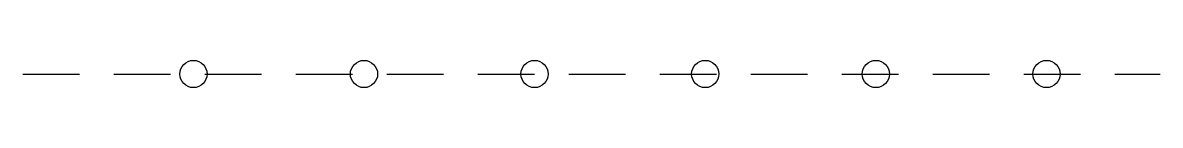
# Model space of a CAD drawing. Header units: metres. Extents: x 0 to 10, y -0.1 to 0.1.
import ezdxf

# ---------------------------------------------------------------- set-up
doc = ezdxf.new("R2010")
doc.units = ezdxf.units.M

msp = doc.modelspace()

# ---------------------------------------------------------------- linework, layer by layer
for p, q in [((0, 0), (0.5, 0)), ((0.8, 0), (1.3, 0)), ((1.6, 0), (2.1, 0)), ((2.4, 0), (2.9, 0)), ((3.2, 0), (3.7, 0)), ((4, 0), (4.5, 0)), ((4.8, 0), (5.3, 0)), ((5.6, 0), (6.1, 0)), ((6.4, 0), (6.9, 0)), ((7.2, 0), (7.7, 0)), ((8, 0), (8.5, 0)), ((8.8, 0), (9.3, 0)), ((9.6, 0), (10, 0))]:
    msp.add_line(p, q)
for centre in [(1.5, 0), (3, 0), (4.5, 0), (6, 0), (7.5, 0), (9, 0)]:
    msp.add_circle(centre, 0.12)

doc.saveas('drawing.dxf')
